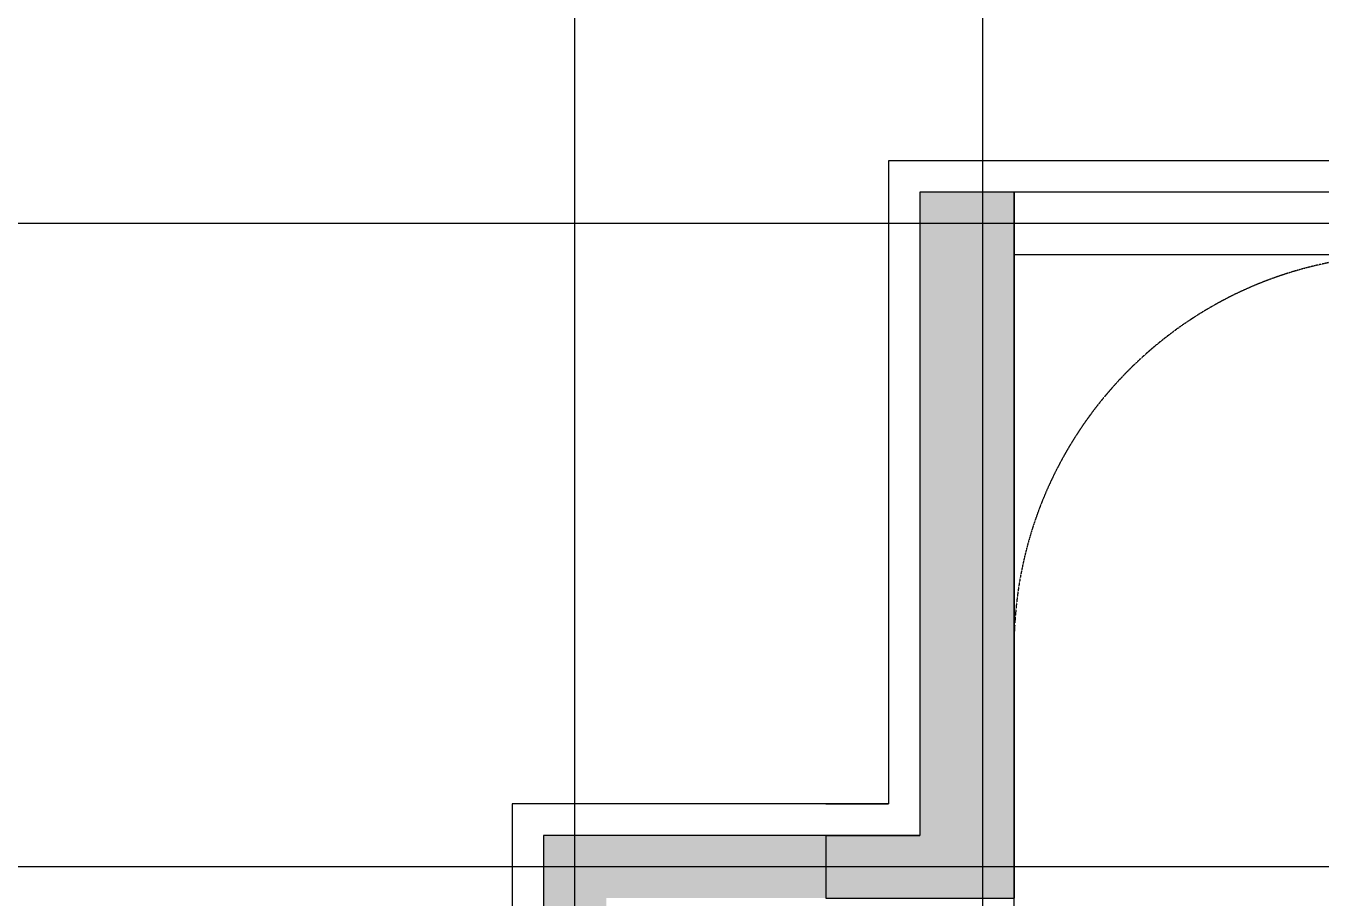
# Model space of a CAD drawing. Header units: millimetres. Extents: x -28014 to 297841, y -81741 to 47579.
# Drawn here: x 230789 to 234918, y -22959 to -20179 of the extents above; entities that cross this region are included whole.
import ezdxf

# ---------------------------------------------------------------- set-up
doc = ezdxf.new("R2010")
doc.units = ezdxf.units.MM
doc.header["$MEASUREMENT"] = 0
doc.linetypes.add('DASH', pattern=[0.35, 0.25, -0.1])
doc.linetypes.add('DOTE', pattern=[2.42, 2, -0.2, 0.02, -0.2])
for name, color, linetype in [('A-墙体-填充墙', 4, 'Continuous'), ('A-墙体-面层', 6, 'Continuous'), ('A-楼面-楼梯', 2, 'Continuous'), ('A-轴网-轴网', 1, 'DOTE'), ('AR9-剪力墙（柱）填充', 250, 'Continuous'), ('AR9-剪力墙（柱）线', 6, 'Continuous'), ('AR9-墙线', 160, 'Continuous'), ('SURFACE', 6, 'Continuous')]:
    doc.layers.add(name, color=color, linetype=linetype)

# ---------------------------------------------------------------- blocks, each defined once
blk = doc.blocks.new('zz7')
at = {"layer": 'AR9-剪力墙（柱）填充'}
blk.add_hatch(color=256, dxfattribs=at).paths.add_polyline_path([(6300, 2550), (6000, 2550), (6000, 500), (4800, 500), (4800, 0), (4500, 0), (4500, -200), (5000, -200), (5000, 300), (6300, 300)])
at = {"layer": 'AR9-剪力墙（柱）线'}
for p, q in [((6300, 2550), (6000, 2550)), ((6000, 2550), (6000, 500)), ((6300, 300), (6300, 2550)), ((6000, 500), (4800, 500)), ((4800, 500), (4800, 0))]:
    blk.add_line(p, q, dxfattribs=at)
blk = doc.blocks.new('dfgfthy')
at = {"layer": 'A-轴网-轴网'}
for p, q in [((16441.9, 7751.7), (16441.9, 20677)), ((17741.9, 7751.7), (17741.9, 20677)), ((30620.7, 14330.6), (5997.3, 14330.6)), ((30632.5, 12280.6), (6009.1, 12280.6))]:
    blk.add_line(p, q, dxfattribs=at)

msp = doc.modelspace()

# ---------------------------------------------------------------- linework, layer by layer
at = {"layer": 'A-墙体-填充墙'}
for p, q in [((233639.033, -20709.028), (233639.033, -22759.028)), ((236739.033, -20709.028), (233639.033, -20709.028)), ((233939.033, -20909.028), (233939.033, -22959.028)), ((236439.033, -20909.028), (233939.033, -20909.028)), ((233339.033, -22759.028), (233639.033, -22759.028)), ((233339.033, -22759.028), (233339.033, -22959.028)), ((233339.033, -22959.028), (233939.033, -22959.028))]:
    msp.add_line(p, q, dxfattribs=at)
at = {"layer": 'A-墙体-面层'}
for p, q in [((233539.033, -20709.028), (233539.034, -22659.028)), ((232339.033, -22659.028), (232339.033, -23159.028))]:
    msp.add_line(p, q, dxfattribs=at)
at = {"layer": 'A-楼面-楼梯', "color": 9, "linetype": 'DASH'}
msp.add_arc((235189.033, -22159.454), 1250, 0, 180, dxfattribs=at)
at = {"layer": 'AR9-墙线'}
for p, q in [((233639.033, -20709.028), (233639.034, -22759.028)), ((233939.033, -20709.028), (233639.033, -20709.028)), ((233939.033, -20709.028), (233939.034, -22859.028)), ((232439.033, -22759.028), (232439.033, -23259.028)), ((233639.034, -22759.028), (232439.033, -22759.028)), ((233939.033, -23159.028), (233939.033, -22859.028))]:
    msp.add_line(p, q, dxfattribs=at)
at = {"layer": 'SURFACE'}
for p, q in [((233539.033, -20609.028), (233539.033, -22659.028)), ((236839.033, -20609.028), (233539.033, -20609.028)), ((233539.034, -22659.028), (232339.033, -22659.028)), ((233339.033, -22659.028), (233539.033, -22659.028))]:
    msp.add_line(p, q, dxfattribs=at)

# ---------------------------------------------------------------- block references
for name, p in [('dfgfthy', (216097.097, -35139.657)), ('zz7', (227639.033, -23259.028))]:
    msp.add_blockref(name, p)

doc.saveas('drawing.dxf')
